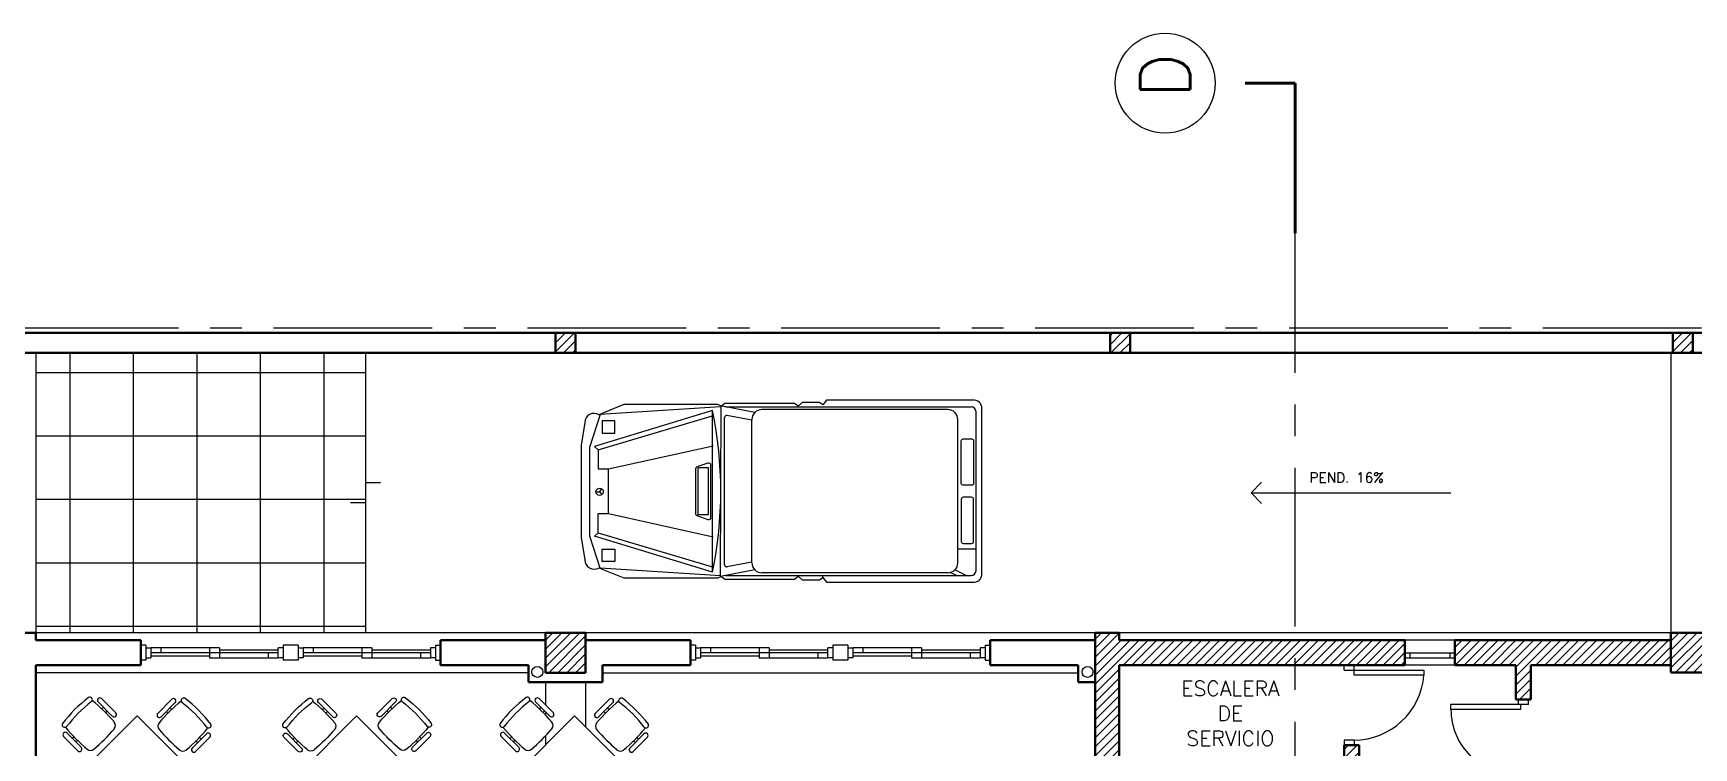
# Model space of a CAD drawing. Extents: x 952 to 1351, y -109 to 188.
# Drawn here: x 1035.32 to 1051.94, y 124.59 to 131.74 of the extents above; entities that cross this region are included whole.
import ezdxf

# ---------------------------------------------------------------- set-up
doc = ezdxf.new("R2010")
doc.units = 0
doc.header["$LTSCALE"] = 0.5
doc.linetypes.add('CENTER', pattern=[50.8, 31.75, -6.35, 6.35, -6.35])
doc.layers.get('0').update_dxf_attribs({"linetype": 'CONTINUOUS'})
for name, color, linetype, lineweight in [('Carpintería', 55, 'CONTINUOUS', 20), ('Detalles 01', 8, 'CONTINUOUS', 9), ('Equipamiento movil', 33, 'CONTINUOUS', 9), ('Muros corte', 7, 'CONTINUOUS', 40), ('Muros vista', 253, 'CONTINUOUS', 25), ('Pisos', 252, 'CONTINUOUS', 18), ('Punta 01', 6, 'CONTINUOUS', 9), ('Punta 015', 64, 'CONTINUOUS', 13), ('Punta 02', 11, 'CONTINUOUS', 20), ('Punta 05', 52, 'CONTINUOUS', 50), ('Tratamiento pisos', 251, 'CONTINUOUS', 9), ('Vehículos', 155, 'CONTINUOUS', 13)]:
    doc.layers.add(name, color=color, linetype=linetype, lineweight=lineweight)
doc.styles.add('Texto 1 mm', font='simplex.shx', dxfattribs={"height": 0.1})
doc.styles.add('Texto 1.5 mm', font='simplex.shx', dxfattribs={"height": 0.15})
doc.styles.add('Texto 5 mm', font='simplex.shx', dxfattribs={"height": 0.5})
pattern_1 = [(45, (10.8031, -2.466086), (-0.0449012806, 0.0449012806), [])]
pattern_2 = [(45, (10.88055, -3.54249), (-0.0449012806, 0.0449012806), [])]

# ---------------------------------------------------------------- blocks, each defined once
blk = doc.blocks.new('A$C30F00F99')
for p, q in [((0.065, 1.448), (0.065, 3.9)), ((1.704, 3.95), (0.115, 3.95)), ((1.754, 1.448), (1.754, 3.9)), ((0.093, 3.668), (0.093, 1.807)), ((1.626, 3.768), (0.193, 3.768)), ((1.726, 3.668), (1.726, 1.807)), ((0.122, 1.736), (0.054, 1.395)), ((0.198, 1.707), (0.152, 1.458)), ((1.626, 1.707), (0.193, 1.707)), ((1.621, 1.707), (1.667, 1.458)), ((1.697, 1.736), (1.765, 1.395)), ((1.765, 1.395), (0.056, 1.399)), ((1.647, 1.435), (0.172, 1.435)), ((0.495, 0.168), (0.152, 1.323)), ((1.144, 1.274), (0.676, 1.274)), ((0.676, 1.274), (0.676, 1.166)), ((0.676, 1.166), (1.144, 1.166)), ((1.134, 0.274), (1.367, 1.319)), ((1.144, 1.166), (1.144, 1.274)), ((1.326, 0.168), (1.669, 1.323)), ((1.72, 1.313), (1.36, 0.134)), ((0.33, 0.336), (0.205, 0.336)), ((0.205, 0.336), (0.205, 0.209)), ((0.33, 0.209), (0.33, 0.336)), ((1.489, 0.209), (1.489, 0.336)), ((1.489, 0.336), (1.614, 0.336)), ((1.614, 0.336), (1.614, 0.209)), ((0.205, 0.209), (0.33, 0.209)), ((1.134, 0.274), (0.687, 0.274)), ((0.915, 0.184), (0.885, 0.206)), ((0.915, 0.184), (0.944, 0.206)), ((0.915, 0.148), (0.915, 0.184)), ((1.134, 0.168), (1.134, 0.274)), ((1.326, 0.168), (1.134, 0.168)), ((1.36, 0.134), (1.326, 0.168)), ((1.614, 0.209), (1.489, 0.209))]:
    blk.add_line(p, q)
for points in [[(0, 3.918), (0, 2.454), (0.044, 2.417), (0.023, 2.383), (0.023, 2.211), (0.06, 2.172), (0.031, 2.135), (0.031, 1.436), (0.058, 1.402), (0.043, 1.368), (0.043, 0.425), (0.145, 0.177, 0.590762), (0.221, 0.036), (0.448, 0), (1.372, 0), (1.598, 0.036, 0.590762), (1.675, 0.177), (1.776, 0.425), (1.776, 1.368), (1.762, 1.402), (1.789, 1.436), (1.789, 2.135), (1.76, 2.172), (1.796, 2.211), (1.796, 2.383), (1.775, 2.417), (1.819, 2.454), (1.819, 3.918, 0.468554), (1.737, 4.009), (0.082, 4.009, 0.468554)], [(0.387, 3.906, -0.414214), (0.407, 3.926), (0.83, 3.926, -0.414214), (0.85, 3.906), (0.85, 3.823, -0.414214), (0.83, 3.803), (0.407, 3.803, -0.414214), (0.387, 3.823)], [(1.432, 3.906, 0.414214), (1.412, 3.926), (0.99, 3.926, 0.414214), (0.97, 3.906), (0.97, 3.823, 0.414214), (0.99, 3.803), (1.412, 3.803, 0.414214), (1.432, 3.823)], [(0.645, 1.295), (0.841, 1.295), (0.98, 1.295), (1.176, 1.295, -0.515671), (1.195, 1.269), (1.157, 1.159, -0.319548), (1.138, 1.145), (0.962, 1.145), (0.859, 1.145), (0.683, 1.145, -0.319548), (0.664, 1.159), (0.626, 1.269, -0.515671)]]:
    blk.add_lwpolyline(points, format="xyb", close=True)
for points in [[(1.485, 3.768), (1.485, 3.95)], [(1.695, 3.74), (1.754, 3.855)], [(1.754, 3.688), (1.754, 3.756), (1.723, 3.692)], [(1.754, 2.412), (1.775, 2.417)], [(0.064, 1.395), (0.141, 0.189), (0.461, 0.086)], [(1.757, 1.395), (1.68, 0.189), (1.36, 0.086)], [(0.101, 1.313), (0.461, 0.134), (0.495, 0.168), (0.687, 0.168), (0.687, 0.274), (0.454, 1.319)], [(1.72, 1.313), (0.101, 1.313)], [(1.36, 0.086), (0.461, 0.086)]]:
    blk.add_lwpolyline(points)
blk.add_lwpolyline([(1.72, 1.313, 0.103517), (0.101, 1.313, -1.887166)], format="xyb")
blk.add_circle((0.915, 0.184), 0.0367)
for centre, radius, start, end in [((0.115, 3.9), 0.05, 90, 180), ((1.704, 3.9), 0.05, 0, 90), ((0.193, 3.668), 0.1, 90, 180), ((1.626, 3.668), 0.1, 0, 90), ((0.193, 1.807), 0.1, 180, 270), ((1.626, 1.807), 0.1, 270, 0), ((0.172, 1.455), 0.02, 169.5085, 270), ((1.647, 1.455), 0.02, 270, 10.4915)]:
    blk.add_arc(centre, radius, start, end)
blk = doc.blocks.new('Mesa con sillas')
at = {"layer": 'Equipamiento movil'}
for p, q in [((-0.394, 0.665), (-0.251, 0.523)), ((-0.217, 0.557), (-0.359, 0.7)), ((0.362, 0.708), (0.22, 0.565)), ((0.254, 0.531), (0.397, 0.674)), ((-0.574, -0.028), (-0.001, 0.545)), ((-0.34, 0.612), (-0.357, 0.595)), ((-0.305, 0.576), (-0.321, 0.56)), ((-0.001, 0.545), (0.572, -0.028)), ((0.324, 0.568), (0.307, 0.584)), ((0.36, 0.604), (0.343, 0.62)), ((-0.562, 0.212), (-0.705, 0.354)), ((0.708, 0.363), (0.565, 0.22)), ((-0.739, 0.32), (-0.596, 0.178)), ((-0.635, 0.317), (-0.651, 0.301)), ((-0.599, 0.282), (-0.615, 0.265)), ((0.599, 0.186), (0.742, 0.328)), ((0.618, 0.273), (0.602, 0.29)), ((0.654, 0.309), (0.638, 0.326)), ((-0.001, -0.6), (-0.574, -0.028)), ((0.572, -0.028), (-0.001, -0.6)), ((-0.604, -0.241), (-0.746, -0.384)), ((-0.712, -0.418), (-0.569, -0.276)), ((-0.623, -0.329), (-0.607, -0.345)), ((0.55, -0.285), (0.692, -0.428)), ((0.726, -0.394), (0.584, -0.251)), ((-0.659, -0.365), (-0.642, -0.381)), ((0.587, -0.355), (0.603, -0.339)), ((0.622, -0.391), (0.639, -0.375)), ((-0.258, -0.586), (-0.401, -0.729)), ((-0.367, -0.763), (-0.224, -0.621)), ((-0.364, -0.659), (-0.348, -0.676)), ((-0.328, -0.624), (-0.312, -0.64)), ((0.204, -0.631), (0.347, -0.773)), ((0.381, -0.739), (0.239, -0.596)), ((0.292, -0.65), (0.308, -0.634)), ((0.733, -0.527), (0.734, -0.527)), ((0.328, -0.685), (0.344, -0.669))]:
    blk.add_line(p, q, dxfattribs=at)
for centre, radius, start, end in [((0.321, -0.36), 1.342, 127.131, 142.869), ((0.321, -0.36), 1.291, 127.131, 142.869), ((-0.477, 0.687), 0.0255, 315.6251, 118.6369), ((-1.736, -0.837), 1.988, 40.8183, 49.7755), ((-0.377, 0.683), 0.0242, 45, 225), ((1.739, -0.828), 1.988, 130.2245, 139.1817), ((0.38, 0.691), 0.0242, 315, 135), ((0.48, 0.695), 0.0255, 61.3631, 224.3749), ((-0.318, -0.352), 1.291, 37.131, 52.869), ((-0.318, -0.352), 1.342, 37.131, 52.869), ((-0.234, 0.54), 0.0242, 225, 45), ((0.237, 0.548), 0.0242, 135, 315), ((-0.726, 0.437), 0.0255, 151.3631, 314.3749), ((-0.722, 0.337), 0.0242, 45, 225), ((0.797, 1.696), 1.988, 220.2245, 229.1817), ((-1.736, 1.696), 1.988, 310.8183, 319.1817), ((-0.269, 0.43), 0.0505, 319.1817, 40.8183), ((0.272, 0.438), 0.0505, 139.1817, 220.8183), ((1.739, 1.705), 1.988, 220.8183, 229.1817), ((-0.794, 1.705), 1.988, 310.8183, 319.7755), ((0.725, 0.345), 0.0242, 315, 135), ((0.729, 0.446), 0.0255, 225.6251, 28.6369), ((-0.579, 0.195), 0.0242, 225, 45), ((-0.469, 0.23), 0.0505, 229.1817, 310.8183), ((0.472, 0.238), 0.0505, 229.1817, 310.8183), ((0.582, 0.203), 0.0242, 135, 315), ((0.79, -1.76), 1.988, 130.8183, 139.7755), ((-0.587, -0.258), 0.0242, 315, 135), ((-0.477, -0.294), 0.0505, 49.1817, 130.8183), ((-1.743, -1.76), 1.988, 40.8183, 49.1817), ((1.723, -1.77), 1.988, 130.8183, 139.1817), ((0.457, -0.304), 0.0505, 49.1817, 130.8183), ((-0.81, -1.77), 1.988, 40.2245, 49.1817), ((0.567, -0.268), 0.0242, 45, 225), ((-0.734, -0.501), 0.0255, 45.6251, 208.6369), ((-0.729, -0.401), 0.0242, 135, 315), ((0.317, 0.3), 1.296, 217.1584, 232.8416), ((-0.277, -0.494), 0.0505, 319.1817, 40.8183), ((0.257, -0.503), 0.0505, 139.1817, 220.8183), ((-0.333, 0.287), 1.291, 307.131, 322.869), ((0.709, -0.411), 0.0242, 225, 45), ((0.714, -0.511), 0.0255, 331.3631, 134.3749), ((0.314, 0.296), 1.342, 217.131, 232.869), ((-1.743, 0.773), 1.988, 310.2245, 319.1817), ((-0.241, -0.604), 0.0242, 315, 135), ((0.222, -0.613), 0.0242, 45, 225), ((1.723, 0.763), 1.988, 220.8183, 229.7755), ((-0.333, 0.287), 1.342, 307.131, 322.869), ((-0.484, -0.751), 0.0255, 241.3631, 44.3749), ((-0.384, -0.746), 0.0242, 135, 315), ((0.364, -0.756), 0.0242, 225, 45), ((0.464, -0.761), 0.0255, 135.6251, 298.6369)]:
    blk.add_arc(centre, radius, start, end, dxfattribs=at)

msp = doc.modelspace()

# ---------------------------------------------------------------- hatches: boundary and pattern name
at = {"layer": 'Detalles 01'}
h = msp.add_hatch(dxfattribs=at)
h.set_pattern_fill('ANSI31', color=256, scale=0.02, style=0)
h.set_pattern_definition(pattern_2)
h.paths.add_polyline_path([(1040.749, 128.739), (1040.549, 128.739), (1040.549, 128.539), (1040.749, 128.539)])
h = msp.add_hatch(dxfattribs=at)
h.set_pattern_fill('ANSI31', color=256, scale=0.02, style=0)
h.set_pattern_definition(pattern_2)
h.paths.add_polyline_path([(1046.099, 128.739), (1046.099, 128.539), (1046.299, 128.539), (1046.299, 128.739)])
h = msp.add_hatch(dxfattribs=at)
h.set_pattern_fill('ANSI31', color=256, scale=0.02, style=0)
h.set_pattern_definition([(45, (11.01055, -3.54249), (-0.0449012806, 0.0449012806), [])])
h.paths.add_polyline_path([(1051.929, 128.739), (1051.729, 128.739), (1051.729, 128.539), (1051.929, 128.539)])
h = msp.add_hatch(dxfattribs=at)
h.set_pattern_fill('ANSI31', color=256, scale=0.02, style=0)
h.set_pattern_definition(pattern_2)
h.paths.add_polyline_path([(1040.449, 125.339), (1040.849, 125.339), (1040.849, 125.739), (1040.449, 125.739)])
h = msp.add_hatch(dxfattribs=at)
h.set_pattern_fill('ANSI31,_O', color=256, scale=0.02)
h.set_pattern_definition(pattern_1)
h.paths.add_polyline_path([(1049.049, 125.414), (1049.049, 125.664), (1047.949, 125.664), (1047.949, 125.414)])
h.paths.add_polyline_path([(1046.189, 125.664), (1046.189, 125.739), (1045.949, 125.739), (1045.949, 120.739), (1047.949, 120.739), (1047.949, 120.889), (1046.189, 120.889), (1046.189, 125.414), (1047.949, 125.414), (1047.949, 125.664)])
h.paths.add_polyline_path([(1048.589, 124.614), (1048.439, 124.614), (1048.439, 120.889), (1047.949, 120.889), (1047.949, 120.739), (1048.589, 120.739)])
h = msp.add_hatch(dxfattribs=at)
h.set_pattern_fill('ANSI31', color=256, scale=0.02, style=0)
h.set_pattern_definition(pattern_1)
h.paths.add_polyline_path([(1051.709, 120.889), (1050.309, 120.889), (1050.309, 121.233), (1050.159, 121.233), (1050.159, 120.739), (1051.949, 120.739), (1051.949, 124.041), (1051.709, 124.041), (1051.709, 125.664), (1049.549, 125.664), (1049.549, 125.414), (1050.159, 125.414), (1050.159, 125.07), (1050.309, 125.07), (1050.309, 125.414), (1051.709, 125.414)])
h.paths.add_polyline_path([(1050.309, 124.27), (1050.159, 124.27), (1050.159, 123.552), (1050.309, 123.552)], flags=17)
h = msp.add_hatch(dxfattribs=at)
h.set_pattern_fill('ANSI31', color=256, scale=0.02, style=0)
h.set_pattern_definition([(45, (5.54055, -3.53911), (-0.0449012806, 0.0449012806), [])])
h.paths.add_polyline_path([(1052.109, 125.742), (1051.709, 125.742), (1051.709, 125.342), (1052.109, 125.342)])
at = {"layer": 'Tratamiento pisos'}
h = msp.add_hatch(dxfattribs=at)
h.set_pattern_fill('NET,_O', color=256, scale=0.2)
h.set_pattern_definition([(0, (10.8031, -2.4661), (1e-16, 0.635), []), (90, (10.8031, -2.4661), (-0.635, 2e-16), [])])
h.paths.add_polyline_path([(1035.349, 128.539), (1035.349, 125.739), (1038.649, 125.739), (1038.649, 128.539)])

# ---------------------------------------------------------------- linework, layer by layer
at = {"layer": 'Carpintería'}
for p, q in [((1036.449, 125.614), (1036.399, 125.614)), ((1036.449, 125.614), (1036.449, 125.464)), ((1037.974, 125.614), (1037.824, 125.614)), ((1037.824, 125.614), (1037.824, 125.464)), ((1037.974, 125.614), (1037.974, 125.464)), ((1039.349, 125.614), (1039.349, 125.464)), ((1039.349, 125.614), (1039.399, 125.614)), ((1041.949, 125.614), (1041.899, 125.614)), ((1041.949, 125.614), (1041.949, 125.464)), ((1043.474, 125.614), (1043.324, 125.614)), ((1043.324, 125.614), (1043.324, 125.464)), ((1043.474, 125.614), (1043.474, 125.464)), ((1044.849, 125.614), (1044.849, 125.464)), ((1044.849, 125.614), (1044.899, 125.614)), ((1036.449, 125.464), (1036.399, 125.464)), ((1036.449, 125.589), (1036.499, 125.589)), ((1036.449, 125.489), (1036.499, 125.489)), ((1036.499, 125.589), (1036.499, 125.489)), ((1037.186, 125.589), (1036.499, 125.589)), ((1037.774, 125.539), (1036.499, 125.539)), ((1036.599, 125.589), (1036.599, 125.539)), ((1037.086, 125.589), (1037.086, 125.489)), ((1037.086, 125.489), (1037.774, 125.489)), ((1037.186, 125.589), (1037.186, 125.489)), ((1037.674, 125.539), (1037.674, 125.489)), ((1037.824, 125.589), (1037.774, 125.589)), ((1037.774, 125.489), (1037.774, 125.589)), ((1037.824, 125.489), (1037.774, 125.489)), ((1037.974, 125.464), (1037.824, 125.464)), ((1037.974, 125.589), (1038.024, 125.589)), ((1038.024, 125.489), (1037.974, 125.489)), ((1038.024, 125.589), (1038.024, 125.489)), ((1038.711, 125.589), (1038.024, 125.589)), ((1039.299, 125.539), (1038.024, 125.539)), ((1038.124, 125.589), (1038.124, 125.539)), ((1038.611, 125.589), (1038.611, 125.489)), ((1038.611, 125.489), (1039.299, 125.489)), ((1038.711, 125.589), (1038.711, 125.489)), ((1039.199, 125.539), (1039.199, 125.489)), ((1039.299, 125.589), (1039.299, 125.489)), ((1039.349, 125.589), (1039.299, 125.589)), ((1039.349, 125.489), (1039.299, 125.489)), ((1039.349, 125.464), (1039.399, 125.464)), ((1041.949, 125.464), (1041.899, 125.464)), ((1041.949, 125.589), (1041.999, 125.589)), ((1041.949, 125.489), (1041.999, 125.489)), ((1041.999, 125.589), (1041.999, 125.489)), ((1042.686, 125.589), (1041.999, 125.589)), ((1043.274, 125.539), (1041.999, 125.539)), ((1042.099, 125.589), (1042.099, 125.539)), ((1042.586, 125.589), (1042.586, 125.489)), ((1042.586, 125.489), (1043.274, 125.489)), ((1042.686, 125.589), (1042.686, 125.489)), ((1043.174, 125.539), (1043.174, 125.489)), ((1043.324, 125.589), (1043.274, 125.589)), ((1043.274, 125.489), (1043.274, 125.589)), ((1043.324, 125.489), (1043.274, 125.489)), ((1043.474, 125.464), (1043.324, 125.464)), ((1043.474, 125.589), (1043.524, 125.589)), ((1043.524, 125.489), (1043.474, 125.489)), ((1043.524, 125.589), (1043.524, 125.489)), ((1044.211, 125.589), (1043.524, 125.589)), ((1044.799, 125.539), (1043.524, 125.539)), ((1043.624, 125.589), (1043.624, 125.539)), ((1044.111, 125.589), (1044.111, 125.489)), ((1044.111, 125.489), (1044.799, 125.489)), ((1044.211, 125.589), (1044.211, 125.489)), ((1044.699, 125.539), (1044.699, 125.489)), ((1044.799, 125.589), (1044.799, 125.489)), ((1044.849, 125.589), (1044.799, 125.589)), ((1044.849, 125.489), (1044.799, 125.489)), ((1044.849, 125.464), (1044.899, 125.464)), ((1049.549, 125.534), (1049.049, 125.534)), ((1049.549, 125.484), (1049.049, 125.484)), ((1049.099, 125.534), (1049.099, 125.484)), ((1049.499, 125.534), (1049.499, 125.484)), ((1048.439, 125.364), (1048.439, 125.414)), ((1048.439, 125.364), (1048.539, 125.364)), ((1048.539, 125.364), (1048.539, 125.414)), ((1048.539, 125.364), (1049.239, 125.364)), ((1048.539, 125.314), (1048.539, 125.364)), ((1049.239, 125.314), (1048.539, 125.314)), ((1049.239, 125.364), (1049.239, 125.314)), ((1050.209, 125.02), (1049.509, 125.02)), ((1049.509, 124.97), (1049.509, 125.02)), ((1050.209, 124.97), (1049.509, 124.97)), ((1050.184, 125.02), (1050.184, 125.07)), ((1050.284, 125.02), (1050.184, 125.02)), ((1050.209, 124.97), (1050.209, 125.02)), ((1050.284, 125.02), (1050.284, 125.07)), ((1048.539, 124.664), (1048.439, 124.664)), ((1048.439, 124.664), (1048.439, 124.614)), ((1048.539, 124.664), (1048.539, 124.614))]:
    msp.add_line(p, q, dxfattribs=at)
at = {"layer": 'Detalles 01', "linetype": 'CENTER', "ltscale": 0.1}
for p, q in [((1047.949, 113.101), (1047.949, 129.739)), ((1032.649, 128.789), (1074.699, 128.789))]:
    msp.add_line(p, q, dxfattribs=at)
at = {"layer": 'Detalles 01'}
for p, q in [((1038.799, 127.239), (1038.649, 127.239)), ((1047.509, 127.139), (1047.615, 127.245)), ((1047.509, 127.139), (1049.509, 127.139)), ((1047.509, 127.139), (1047.615, 127.033)), ((1038.649, 127.039), (1038.499, 127.039)), ((1036.499, 125.509), (1037.086, 125.509)), ((1037.186, 125.569), (1037.774, 125.569)), ((1038.024, 125.509), (1038.611, 125.509)), ((1038.711, 125.569), (1039.299, 125.569)), ((1041.999, 125.509), (1042.586, 125.509)), ((1042.686, 125.569), (1043.274, 125.569)), ((1043.524, 125.509), (1044.111, 125.509)), ((1044.211, 125.569), (1044.799, 125.569))]:
    msp.add_line(p, q, dxfattribs=at)
for centre in [(1040.368, 125.347), (1045.873, 125.347)]:
    msp.add_circle(centre, 0.055, dxfattribs=at)
for centre, radius, start, end in [((1048.537, 125.368), 0.703, 270.1171, 355.6407), ((1050.159, 124.97), 0.65, 180, 272.1618)]:
    msp.add_arc(centre, radius, start, end, dxfattribs=at)
at = {"layer": 'Muros corte'}
for p, q in [((1032.649, 128.739), (1074.649, 128.739)), ((1040.549, 128.539), (1040.549, 128.739)), ((1040.749, 128.539), (1040.749, 128.739)), ((1046.099, 128.539), (1046.099, 128.739)), ((1046.299, 128.539), (1046.299, 128.739)), ((1051.729, 128.539), (1051.729, 128.739)), ((1051.929, 128.539), (1051.929, 128.739)), ((1032.649, 128.539), (1074.649, 128.539)), ((1035.349, 125.739), (1034.849, 125.739)), ((1035.349, 125.739), (1035.349, 125.664)), ((1036.399, 125.664), (1035.349, 125.664)), ((1036.399, 125.664), (1036.399, 125.414)), ((1040.449, 125.664), (1039.399, 125.664)), ((1039.399, 125.664), (1039.399, 125.414)), ((1040.849, 125.739), (1040.449, 125.739)), ((1040.449, 125.339), (1040.449, 125.739)), ((1040.849, 125.739), (1040.849, 125.339)), ((1041.899, 125.664), (1040.849, 125.664)), ((1041.899, 125.664), (1041.899, 125.414)), ((1045.949, 125.664), (1044.899, 125.664)), ((1044.899, 125.664), (1044.899, 125.414)), ((1045.949, 120.739), (1045.949, 125.739)), ((1045.949, 125.739), (1046.189, 125.739)), ((1046.189, 125.739), (1046.189, 125.664)), ((1046.189, 125.664), (1049.049, 125.664)), ((1049.049, 125.664), (1049.049, 125.414)), ((1049.549, 125.664), (1049.549, 125.414)), ((1049.549, 125.664), (1051.709, 125.664)), ((1051.709, 125.739), (1051.709, 125.342)), ((1035.349, 125.414), (1035.349, 124.239)), ((1036.399, 125.414), (1035.349, 125.414)), ((1040.279, 125.414), (1039.399, 125.414)), ((1040.279, 125.414), (1040.279, 125.244)), ((1040.849, 125.339), (1040.449, 125.339)), ((1041.899, 125.414), (1041.019, 125.414)), ((1041.019, 125.414), (1041.019, 125.244)), ((1045.779, 125.414), (1044.899, 125.414)), ((1045.779, 125.244), (1045.779, 125.414)), ((1046.189, 125.414), (1049.049, 125.414)), ((1046.189, 125.414), (1046.189, 120.889)), ((1049.549, 125.414), (1050.159, 125.414)), ((1050.159, 125.07), (1050.159, 125.414)), ((1050.309, 125.414), (1051.709, 125.414)), ((1050.309, 125.07), (1050.309, 125.414)), ((1051.709, 125.341), (1052.119, 125.341)), ((1041.019, 125.244), (1040.279, 125.244)), ((1045.949, 125.244), (1045.779, 125.244)), ((1050.309, 125.07), (1050.159, 125.07)), ((1048.439, 124.614), (1048.439, 120.889)), ((1048.589, 124.614), (1048.439, 124.614)), ((1048.589, 124.614), (1048.589, 120.739))]:
    msp.add_line(p, q, dxfattribs=at)
at = {"layer": 'Muros corte', "color": 0}
msp.add_line((1052.119, 125.739), (1051.709, 125.739), dxfattribs=at)
at = {"layer": 'Muros vista'}
for p, q in [((1051.709, 128.539), (1051.709, 125.739)), ((1049.549, 125.664), (1049.049, 125.664)), ((1049.549, 125.414), (1049.049, 125.414))]:
    msp.add_line(p, q, dxfattribs=at)
at = {"layer": 'Pisos'}
for p, q in [((1038.649, 128.539), (1038.649, 125.739)), ((1040.449, 125.739), (1035.349, 125.739)), ((1045.949, 125.739), (1040.849, 125.739)), ((1051.709, 125.739), (1046.189, 125.739))]:
    msp.add_line(p, q, dxfattribs=at)
at = {"layer": 'Punta 02'}
msp.add_circle((1046.649, 131.239), 0.5, dxfattribs=at)
at = {"layer": 'Punta 05'}
for p, q in [((1047.949, 131.239), (1047.449, 131.239)), ((1047.949, 129.739), (1047.949, 131.239))]:
    msp.add_line(p, q, dxfattribs=at)
at = {"layer": 'Tratamiento pisos'}
for p, q in [((1035.349, 128.539), (1035.349, 125.739)), ((1040.279, 125.339), (1035.349, 125.339)), ((1041.019, 125.339), (1045.779, 125.339)), ((1040.449, 125.244), (1040.449, 125.016)), ((1040.849, 125.244), (1040.849, 124.8)), ((1040.449, 124.947), (1040.449, 124.914)), ((1040.449, 124.706), (1040.449, 124.615))]:
    msp.add_line(p, q, dxfattribs=at)

# ---------------------------------------------------------------- block references
at = {"layer": 'Equipamiento movil', "rotation": 270}
for p in [(1036.391, 124.334), (1040.769, 124.334)]:
    msp.add_blockref('Mesa con sillas', p, dxfattribs=at)
at = {"layer": 'Equipamiento movil', "xscale": -1, "rotation": 90}
msp.add_blockref('Mesa con sillas', (1038.532, 124.334), dxfattribs=at)
at = {"layer": 'Vehículos', "linetype": 'Continuous', "rotation": 270}
msp.add_blockref('A$C30F00F99', (1040.807, 128.065), dxfattribs=at)

# ---------------------------------------------------------------- texts
at = {"layer": 'Punta 01', "insert": (1048.094, 127.341), "char_height": 0.1, "width": 0.8276, "attachment_point": 1, "style": 'Texto 1 mm'}
msp.add_mtext('PEND. 16%', dxfattribs=at)
at = {"layer": 'Punta 015', "insert": (1047.302, 125.256), "char_height": 0.15, "width": 1.23789, "attachment_point": 2, "style": 'Texto 1.5 mm'}
msp.add_mtext('ESCALERA DE SERVICIO', dxfattribs=at)
at = {"layer": 'Punta 05', "insert": (1046.9, 131.09), "char_height": 0.5, "width": 0.3999, "attachment_point": 7, "rotation": 90, "style": 'Texto 5 mm'}
msp.add_mtext('D', dxfattribs=at)

doc.saveas('drawing.dxf')
